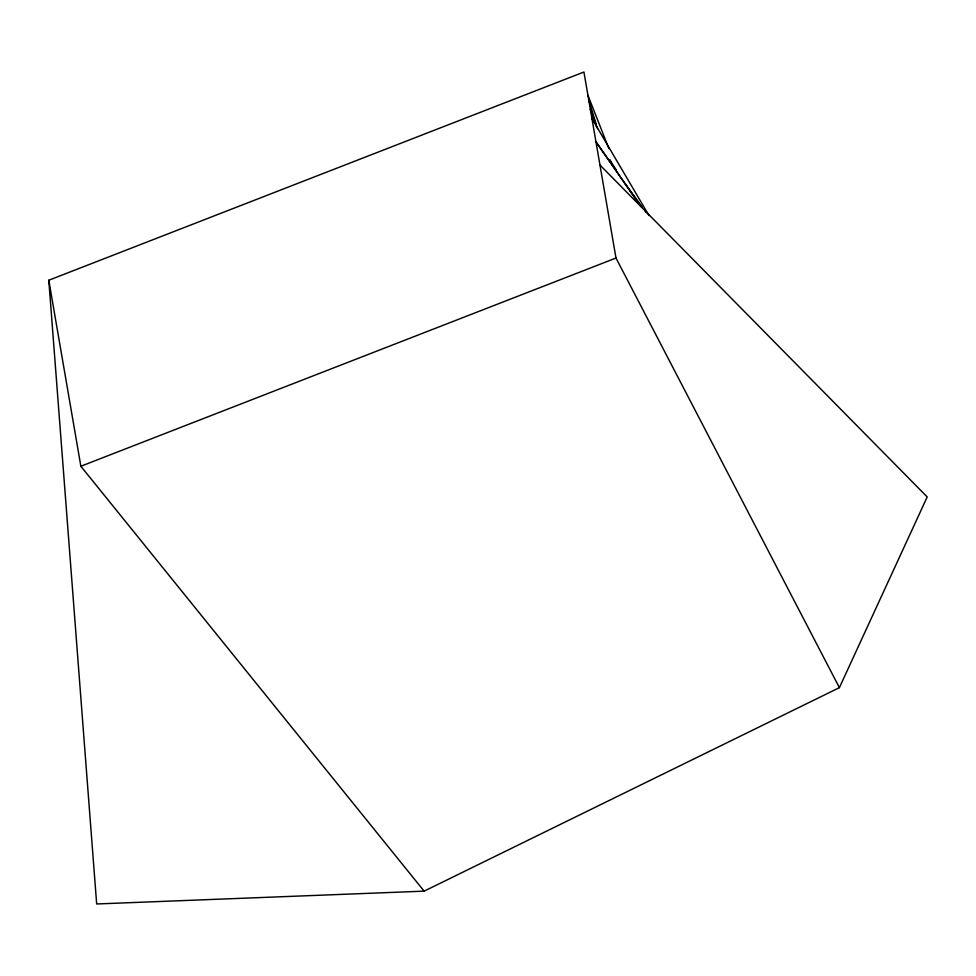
<?xml version="1.0" encoding="UTF-8"?>
<svg xmlns="http://www.w3.org/2000/svg" width="976" height="976" viewBox="0 0 976 976"><rect width="100%" height="100%" fill="white"/><g stroke="black" fill="none" stroke-linecap="round" stroke-linejoin="round"><path stroke-width="1.46" d="M839.397 687.641L615.99 258.042L583.929 72.029L48.8 280.234L96.673 903.971L424.133 891.149L839.397 687.641L927.2 496.943L599.959 165.029M48.8 280.234L80.862 466.247L615.99 258.042M80.862 466.247L424.133 891.149M642.074 206.827L625.165 183.732M644.685 210.316L646.429 212.634M639.243 203.996L595.946 141.788L640.866 206.522M616.259 169.958L609.768 159.857L611.281 162.321M591.944 118.535L649.04 215.623M587.93 95.282L608.902 148.681M597.532 128.686L590.346 109.227L596.678 127.075M588.735 99.93L596.092 124.025"/></g></svg>
